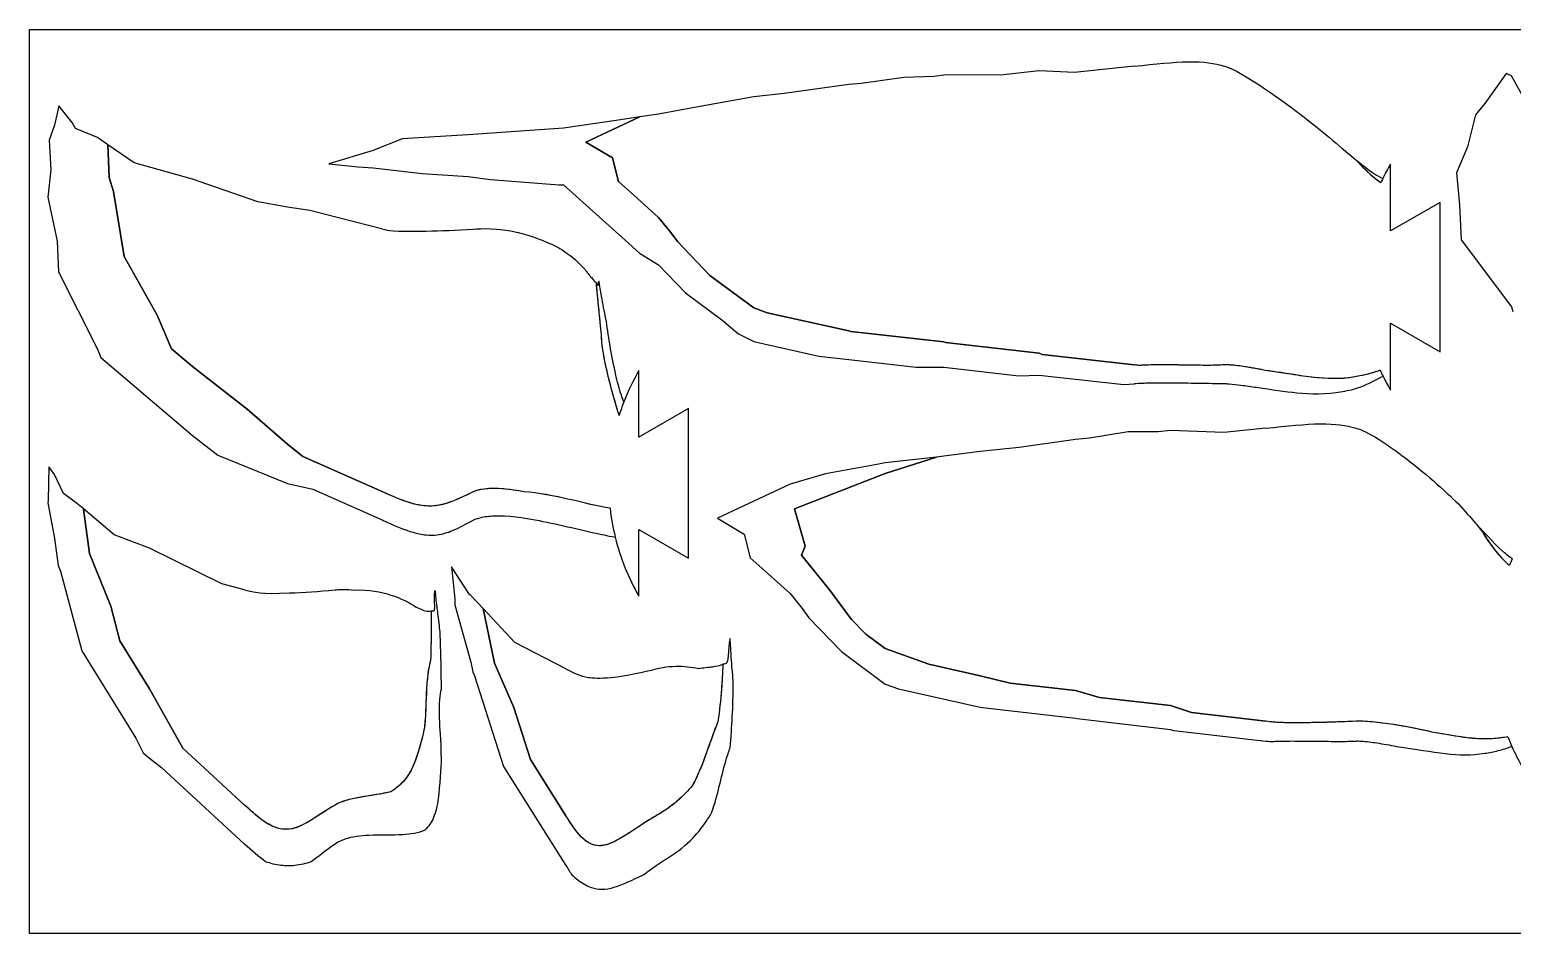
# Model space of a CAD drawing. Header units: millimetres. Extents: x 0 to 300, y -300 to -200.
# Drawn here: x 0 to 164.1, y -300 to -200 of the extents above; entities that cross this region are included whole.
import ezdxf

# ---------------------------------------------------------------- set-up
doc = ezdxf.new("R2010")
doc.units = ezdxf.units.MM
doc.layers.get('0').update_dxf_attribs({"linetype": 'CONTINUOUS'})

msp = doc.modelspace()

# ---------------------------------------------------------------- linework, layer by layer
for p, q in [((101.17, -205.05), (100.07, -205.17)), ((107.76, -205), (101.17, -205.05)), ((111.69, -204.57), (107.76, -205)), ((115.63, -204.74), (111.69, -204.57)), ((122.22, -204.04), (115.63, -204.74)), ((163.37, -204.85), (161.03, -208.19)), ((163.95, -205.11), (163.37, -204.85)), ((90.64, -206.08), (83.5, -207.06)), ((91.99, -205.95), (90.64, -206.08)), ((96.74, -205.28), (91.99, -205.95)), ((100.07, -205.17), (96.74, -205.28)), ((165.12, -207.18), (163.95, -205.11)), ((80.12, -207.45), (74.36, -208.48)), ((83.5, -207.06), (80.12, -207.45)), ((161.03, -208.19), (159.97, -209.41)), ((3.23, -208.43), (2.76, -210.57)), ((4.71, -210.29), (3.23, -208.43)), ((67.53, -209.64), (61.55, -212.44)), ((61.55, -212.44), (67.53, -209.64)), ((67.53, -209.64), (64.88, -210.04)), ((69.59, -209.34), (67.53, -209.64)), ((74.36, -208.48), (69.59, -209.34)), ((159.97, -209.41), (159.1, -212.97)), ((2.76, -210.57), (2.16, -212.22)), ((5.08, -210.94), (4.71, -210.29)), ((7.49, -211.95), (5.08, -210.94)), ((55.9, -211.14), (48.54, -211.64)), ((59.06, -210.9), (55.9, -211.14)), ((64.88, -210.04), (59.06, -210.9)), ((2.16, -212.22), (2.34, -215.53)), ((8.64, -212.73), (7.49, -211.95)), ((11.56, -214.72), (8.64, -212.73)), ((8.64, -212.73), (8.78, -216.37)), ((8.78, -216.37), (8.64, -212.73)), ((41.22, -212.1), (38.01, -213.38)), ((47.28, -211.73), (41.22, -212.1)), ((48.54, -211.64), (47.28, -211.73)), ((61.55, -212.44), (64.5, -214.2)), ((64.5, -214.2), (61.55, -212.44)), ((159.1, -212.97), (157.87, -215.83)), ((18.01, -216.54), (11.56, -214.72)), ((38.01, -213.38), (33.09, -214.85)), ((33.09, -214.85), (36.35, -215.18)), ((64.5, -214.2), (65.17, -216.82)), ((65.17, -216.82), (64.5, -214.2)), ((150.57, -222.28), (150.57, -214.88)), ((2.34, -215.53), (2, -218.54)), ((8.78, -216.37), (9.28, -217.91)), ((9.28, -217.91), (8.78, -216.37)), ((25.25, -219.07), (18.01, -216.54)), ((36.35, -215.18), (38.01, -215.28)), ((38.01, -215.28), (43.45, -215.91)), ((43.45, -215.91), (48.54, -216.25)), ((48.54, -216.25), (51, -216.58)), ((157.87, -215.83), (158.21, -219.39)), ((9.28, -217.91), (10.46, -225.12)), ((10.46, -225.12), (9.28, -217.91)), ((51, -216.58), (58.6, -217.16)), ((58.6, -217.16), (58.97, -217.19)), ((58.97, -217.19), (59.06, -217.19)), ((59.06, -217.19), (63, -220.7)), ((65.17, -216.82), (66.84, -218.31)), ((66.84, -218.31), (65.17, -216.82)), ((2, -218.54), (3.04, -223.42)), ((28.54, -219.63), (25.25, -219.07)), ((31.02, -220), (28.54, -219.63)), ((66.84, -218.31), (69.59, -220.78)), ((69.59, -220.78), (66.84, -218.31)), ((156.07, -219.11), (150.57, -222.28)), ((156.07, -235.66), (156.07, -219.11)), ((158.21, -219.39), (158.38, -223.26)), ((39.07, -222.07), (31.02, -220)), ((63, -220.7), (65.88, -223.29)), ((69.59, -220.78), (70.93, -222.45)), ((70.93, -222.45), (69.59, -220.78)), ((70.93, -222.45), (71.68, -223.46)), ((71.68, -223.46), (70.93, -222.45)), ((3.04, -223.42), (3.18, -226.81)), ((65.88, -223.29), (67.48, -224.75)), ((67.48, -224.75), (69.59, -226.02)), ((71.68, -223.46), (75.28, -227.21)), ((75.28, -227.21), (71.68, -223.46)), ((158.38, -223.26), (163.95, -230.68)), ((10.46, -225.12), (14.11, -231.61)), ((14.11, -231.61), (10.46, -225.12)), ((69.59, -226.02), (72.57, -229.13)), ((3.18, -226.81), (7.49, -235.34)), ((75.28, -227.21), (80.12, -230.8)), ((80.12, -230.8), (75.28, -227.21)), ((72.57, -229.13), (76.58, -232.1)), ((80.12, -230.8), (81.6, -231.34)), ((81.6, -231.34), (80.12, -230.8)), ((163.95, -230.68), (164.13, -231.2)), ((14.11, -231.61), (15.7, -235.31)), ((15.7, -235.31), (14.11, -231.61)), ((76.58, -232.1), (78.43, -233.65)), ((81.6, -231.34), (90.64, -233.34)), ((90.64, -233.34), (81.6, -231.34)), ((150.57, -239.88), (150.57, -232.48)), ((150.57, -232.48), (156.07, -235.66)), ((78.43, -233.65), (80.12, -234.52)), ((80.12, -234.52), (87.33, -236.14)), ((90.64, -233.34), (90.87, -233.4)), ((90.87, -233.4), (90.64, -233.34)), ((90.87, -233.4), (101.17, -234.56)), ((101.17, -234.56), (90.87, -233.4)), ((101.17, -234.56), (101.35, -234.61)), ((101.35, -234.61), (101.17, -234.56)), ((7.49, -235.34), (7.89, -236.28)), ((15.7, -235.31), (18.01, -237.28)), ((18.01, -237.28), (15.7, -235.31)), ((87.33, -236.14), (90.64, -236.5)), ((101.35, -234.61), (111.69, -235.81)), ((111.69, -235.81), (101.35, -234.61)), ((111.69, -235.81), (112.05, -235.93)), ((112.05, -235.93), (111.69, -235.81)), ((112.05, -235.93), (122.22, -237.1)), ((122.22, -237.1), (112.05, -235.93)), ((7.89, -236.28), (18.01, -244.91)), ((18.01, -237.28), (24.07, -241.99)), ((24.07, -241.99), (18.01, -237.28)), ((67.42, -245.1), (67.42, -237.7)), ((90.64, -236.5), (98.11, -237.34)), ((98.11, -237.34), (101.17, -237.35)), ((101.17, -237.35), (109.44, -238.3)), ((109.44, -238.3), (111.69, -238.25)), ((111.69, -238.25), (121.09, -239.27)), ((121.09, -239.27), (122.22, -239.2)), ((24.07, -241.99), (28.54, -245.88)), ((28.54, -245.88), (24.07, -241.99)), ((72.92, -241.92), (67.42, -245.1)), ((72.92, -258.47), (72.92, -241.92)), ((126.25, -244.35), (124.87, -244.5)), ((132.12, -244.59), (126.25, -244.35)), ((136.77, -244.1), (132.12, -244.59)), ((18.01, -244.91), (20.82, -247.09)), ((28.54, -245.88), (30.24, -247.22)), ((30.24, -247.22), (28.54, -245.88)), ((115.72, -245.35), (109.48, -246.23)), ((117.28, -245.19), (115.72, -245.35)), ((121.55, -244.52), (117.28, -245.19)), ((124.87, -244.5), (121.55, -244.52)), ((20.82, -247.09), (28.54, -250.21)), ((30.24, -247.22), (39.07, -251.15)), ((39.07, -251.15), (30.24, -247.22)), ((100.36, -247.3), (94.67, -249.11)), ((94.67, -249.11), (100.36, -247.3)), ((100.36, -247.3), (94.67, -247.95)), ((101.71, -247.14), (100.36, -247.3)), ((105.19, -246.67), (101.71, -247.14)), ((109.48, -246.23), (105.19, -246.67)), ((2.13, -248.36), (2.04, -252.11)), ((2.74, -249.24), (2.13, -248.36)), ((3.75, -251.33), (2.74, -249.24)), ((88.06, -249.14), (84.14, -250.3)), ((94.67, -249.11), (84.62, -253.01)), ((84.62, -253.01), (94.67, -249.11)), ((93.75, -248.12), (88.06, -249.14)), ((94.67, -247.95), (93.75, -248.12)), ((28.54, -250.21), (31.32, -250.83)), ((31.32, -250.83), (39.07, -254.29)), ((84.14, -250.3), (76.1, -254.06)), ((2.04, -252.11), (2, -252.37)), ((2, -252.37), (2.74, -256.3)), ((5.19, -252.38), (3.75, -251.33)), ((5.92, -253), (5.19, -252.38)), ((9.35, -255.89), (5.92, -253)), ((5.92, -253), (5.94, -253.07)), ((5.94, -253.07), (5.92, -253)), ((5.94, -253.07), (6.64, -257.95)), ((6.64, -257.95), (5.94, -253.07)), ((76.1, -254.06), (79.05, -255.82)), ((84.62, -253.01), (85.81, -257.17)), ((85.81, -257.17), (84.62, -253.01)), ((13.27, -257.37), (9.35, -255.89)), ((67.42, -262.7), (67.42, -255.3)), ((67.42, -255.3), (72.92, -258.47)), ((79.05, -255.82), (79.72, -258.44)), ((2.74, -256.3), (3.17, -259.29)), ((21.25, -261.34), (13.27, -257.37)), ((85.81, -257.17), (85.42, -258.16)), ((85.42, -258.16), (85.81, -257.17)), ((6.64, -257.95), (8.97, -263.78)), ((8.97, -263.78), (6.64, -257.95)), ((79.72, -258.44), (81.39, -259.93)), ((85.42, -258.16), (88.49, -261.99)), ((88.49, -261.99), (85.42, -258.16)), ((3.17, -259.29), (3.43, -259.94)), ((3.43, -259.94), (5.76, -268.75)), ((48.68, -262.49), (46.66, -259.43)), ((46.66, -259.43), (47.04, -262.98)), ((81.39, -259.93), (84.14, -262.4)), ((23.79, -261.99), (21.25, -261.34)), ((48.7, -262.53), (48.68, -262.49)), ((84.14, -262.4), (85.48, -264.07)), ((88.49, -261.99), (90.95, -265.26)), ((90.95, -265.26), (88.49, -261.99)), ((8.97, -263.78), (9.99, -267.63)), ((9.99, -267.63), (8.97, -263.78)), ((47.04, -262.98), (47.03, -263.66)), ((47.03, -263.66), (48.81, -270.01)), ((48.81, -262.61), (48.7, -262.53)), ((50.17, -264.07), (48.81, -262.61)), ((53.68, -267.83), (50.17, -264.07)), ((50.17, -264.07), (51.43, -270.09)), ((51.43, -270.09), (50.17, -264.07)), ((85.48, -264.07), (86.23, -265.08)), ((86.23, -265.08), (89.83, -268.83)), ((90.95, -265.26), (92.54, -266.91)), ((92.54, -266.91), (90.95, -265.26)), ((92.54, -266.91), (94.67, -268.49)), ((94.67, -268.49), (92.54, -266.91)), ((5.76, -268.75), (11.74, -278.42)), ((9.99, -267.63), (13.27, -272.94)), ((13.27, -272.94), (9.99, -267.63)), ((59.34, -270.73), (53.68, -267.83)), ((89.83, -268.83), (94.67, -272.42)), ((94.67, -268.49), (99.51, -270.23)), ((99.51, -270.23), (94.67, -268.49)), ((48.81, -270.01), (49.03, -271.07)), ((51.43, -270.09), (53.57, -275.02)), ((53.57, -275.02), (51.43, -270.09)), ((99.51, -270.23), (105.19, -271.49)), ((105.19, -271.49), (99.51, -270.23)), ((49.03, -271.07), (49.21, -271.49)), ((49.21, -271.49), (52.44, -281.55)), ((105.19, -271.49), (108.48, -272.31)), ((108.48, -272.31), (105.19, -271.49)), ((108.48, -272.31), (115.72, -273.12)), ((115.72, -273.12), (108.48, -272.31)), ((13.27, -272.94), (16.95, -279.52)), ((16.95, -279.52), (13.27, -272.94)), ((94.67, -272.42), (96.15, -272.95)), ((96.15, -272.95), (105.19, -274.96)), ((115.72, -273.12), (118.37, -273.89)), ((118.37, -273.89), (115.72, -273.12)), ((118.37, -273.89), (126.25, -274.8)), ((126.25, -274.8), (118.37, -273.89)), ((53.57, -275.02), (55.41, -280.75)), ((55.41, -280.75), (53.57, -275.02)), ((105.19, -274.96), (105.42, -275.02)), ((105.42, -275.02), (115.72, -276.18)), ((126.25, -274.8), (128.56, -275.58)), ((128.56, -275.58), (126.25, -274.8)), ((128.56, -275.58), (136.77, -276.53)), ((136.77, -276.53), (128.56, -275.58)), ((115.72, -276.18), (115.9, -276.23)), ((115.9, -276.23), (126.25, -277.43)), ((11.74, -278.42), (12.56, -280.02)), ((126.25, -277.43), (126.6, -277.55)), ((126.6, -277.55), (136.77, -278.72)), ((12.56, -280.02), (13.27, -280.63)), ((16.95, -279.52), (23.79, -285.8)), ((23.79, -285.8), (16.95, -279.52)), ((13.27, -280.63), (14.58, -281.66)), ((14.58, -281.66), (23.79, -290.12)), ((52.44, -281.55), (59.34, -292.5)), ((55.41, -280.75), (59.34, -286.98)), ((59.34, -286.98), (55.41, -280.75))]:
    msp.add_line(p, q)
msp.add_lwpolyline([(0, -200), (300, -200), (300, -300), (0, -300)], close=True)
for centre, start, end in [((172.22, -227.38), 150, 154.0956), ((172.22, -227.38), 154.0956, 155.29), ((172.22, -227.38), 154.0956, 155.29), ((89.07, -250.2), 150, 158.8755), ((172.22, -227.38), 204.3599, 206.0165), ((172.22, -227.38), 204.3599, 206.0165), ((172.22, -227.38), 206.0165, 210), ((89.07, -250.2), 158.8755, 162.5593), ((89.07, -250.2), 158.8755, 162.5593), ((89.07, -250.2), 186.341, 193.781), ((89.07, -250.2), 186.341, 193.781), ((89.07, -250.2), 193.781, 210), ((186.77, -269), 155.29, 157.1007), ((186.77, -269), 155.29, 157.1007), ((186.77, -269), 201.7342, 204.3599), ((186.77, -269), 201.7342, 204.3599), ((186.77, -269), 204.3599, 210)]:
    msp.add_arc(centre, 25, start, end)
for points, knots in [([(122.22, -204.04), (124.59, -203.79), (126.55, -203.58), (129.98, -203.53), (131.06, -203.72), (132.22, -204.04)], [-0.6998213, -0.6998213, -0.6998213, -0.6998213, -0.3603788, -0.3603788, 0, 0, 0, 0]), ([(132.22, -204.04), (134.2, -204.59), (139.25, -208.32), (143.4, -211.52), (145.25, -213.17), (146.76, -214.42)], [-1.023708, -1.023708, -1.023708, -1.023708, -0.7426617, -0.7426617, -0.3102243, -0.3102243, -0.3102243, -0.3102243]), ([(146.76, -214.42), (147.47, -215.17), (148.09, -215.79), (148.84, -216.44), (149.04, -216.6), (149.33, -216.81), (149.42, -216.87), (149.51, -216.93)], [0.5546926, 0.5546926, 0.5546926, 0.5546926, 0.979443, 0.979443, 1.1241627, 1.1241627, 1.1871645, 1.1871645, 1.1871645, 1.1871645]), ([(146.76, -214.42), (147.52, -215.03), (148.2, -215.56), (149.1, -216.14), (149.42, -216.32), (149.73, -216.46)], [-0.3383717, -0.3383717, -0.3383717, -0.3383717, -0.1186975, -0.1186975, -0.0173027, -0.0173027, -0.0173027, -0.0173027]), ([(146.76, -214.42), (147.52, -215.03), (148.2, -215.56), (149.1, -216.14), (149.42, -216.32), (149.73, -216.46)], [-0.3383717, -0.3383717, -0.3383717, -0.3383717, -0.1186975, -0.1186975, -0.0173027, -0.0173027, -0.0173027, -0.0173027]), ([(146.76, -214.42), (146.83, -214.49), (146.89, -214.55), (147.93, -215.65), (148.78, -216.46), (149.51, -216.93)], [0.5356577, 0.5356577, 0.5356577, 0.5356577, 0.5726704, 0.5726704, 1.1451258, 1.1451258, 1.1451258, 1.1451258]), ([(39.07, -222.07), (39.73, -222.24), (40.02, -222.37), (45.6, -222.26), (47.19, -222.19), (49.07, -222.07)], [-1.794423, -1.794423, -1.794423, -1.794423, -0.564508, -0.564508, 0, 0, 0, 0]), ([(49.07, -222.07), (49.92, -222.02), (51.76, -221.89), (55.56, -222.8), (56.75, -223.33), (57.11, -223.49)], [-0.292316, -0.292316, -0.292316, -0.292316, -0.1167225, -0.1167225, 0, 0, 0, 0]), ([(57.11, -223.49), (57.84, -223.74), (58.53, -224.1), (60.01, -225.1), (60.81, -225.81), (61.42, -226.52)], [-0.4964859, -0.4964859, -0.4964859, -0.4964859, -0.2811973, -0.2811973, 0, 0, 0, 0]), ([(61.42, -226.52), (61.67, -226.82), (61.92, -227.16), (62.39, -227.72), (62.51, -227.8), (62.67, -227.99)], [-0.2211704, -0.2211704, -0.2211704, -0.2211704, -0.1207289, -0.1207289, -0.022808, -0.022808, -0.022808, -0.022808]), ([(62.67, -227.99), (62.7, -228.35), (62.73, -228.68), (62.81, -229.51), (62.84, -229.83), (62.96, -230.99), (63.03, -231.7), (63.15, -232.89), (63.2, -233.34), (63.25, -233.78)], [-0.5692714, -0.5692714, -0.5692714, -0.5692714, -0.46706, -0.46706, -0.355256, -0.355256, -0.1310743, -0.1310743, 0, 0, 0, 0]), ([(62.67, -227.99), (62.76, -228.89), (62.84, -229.83), (63.05, -231.9), (63.15, -232.86), (63.25, -233.78)], [0.0051752, 0.0051752, 0.0051752, 0.0051752, 0.2760138, 0.2760138, 0.5262379, 0.5262379, 0.5262379, 0.5262379]), ([(63, -227.86), (62.99, -227.86), (62.99, -227.86), (62.97, -227.85), (62.97, -227.85), (62.96, -227.86), (62.95, -227.86), (62.95, -227.86), (62.94, -227.87), (62.93, -227.88), (62.93, -227.89), (62.91, -227.94), (62.91, -228.02), (62.91, -228.15), (62.91, -228.19), (62.91, -228.24), (62.91, -228.26), (62.91, -228.28), (62.9, -228.29), (62.9, -228.29), (62.9, -228.3), (62.9, -228.3), (62.9, -228.3), (62.9, -228.3), (62.9, -228.3), (62.89, -228.3), (62.89, -228.3), (62.89, -228.3), (62.89, -228.3), (62.89, -228.3), (62.88, -228.29), (62.87, -228.28), (62.86, -228.27), (62.83, -228.22), (62.81, -228.19), (62.79, -228.15)], [-0.1129833, -0.1129833, -0.1129833, -0.1129833, -0.1083059, -0.1083059, -0.1045969, -0.1045969, -0.1014327, -0.1014327, -0.097582, -0.097582, -0.0915817, -0.0915817, -0.0619186, -0.0619186, -0.0441596, -0.0441596, -0.036426, -0.036426, -0.0312925, -0.0312925, -0.0289782, -0.0289782, -0.0277138, -0.0277138, -0.0267528, -0.0267528, -0.0257195, -0.0257195, -0.0241855, -0.0241855, -0.0197763, -0.0197763, -0.0125762, -0.0125762, 0, 0, 0, 0]), ([(63.82, -232.3), (63.66, -231.47), (63.49, -230.64), (63.15, -228.87), (63.14, -228.81), (63, -227.86)], [-0.5424113, -0.5424113, -0.5424113, -0.5424113, -0.2890112, -0.2890112, 0, 0, 0, 0]), ([(64.87, -238.22), (64.63, -237.19), (64.43, -236.13), (64.09, -234.17), (63.95, -233.22), (63.82, -232.3)], [-0.5866673, -0.5866673, -0.5866673, -0.5866673, -0.2786918, -0.2786918, 0, 0, 0, 0]), ([(63.25, -233.78), (63.25, -234.4), (63.26, -234.73), (63.6, -236.73), (63.84, -237.77), (64.38, -239.92), (64.78, -241.36), (65.22, -242.71)], [-1.1921511, -1.1921511, -1.1921511, -1.1921511, -0.8631328, -0.8631328, -0.5751069, -0.5751069, -0.1933564, -0.1933564, -0.1933564, -0.1933564]), ([(63.25, -233.78), (63.25, -234.27), (63.26, -235.16), (64.17, -239.17), (64.7, -241.09), (65.22, -242.71)], [0, 0, 0, 0, 0.1474624, 0.1474624, 0.250857, 0.250857, 0.250857, 0.250857]), ([(122.74, -237.16), (122.66, -237.15), (122.58, -237.14), (122.41, -237.12), (122.32, -237.11), (122.22, -237.1)], [0, 0, 0, 0, 0.02419086, 0.02419086, 0.05069384, 0.05069384, 0.05069384, 0.05069384]), ([(130.49, -237.16), (129.25, -237.13), (127.86, -237.11), (124.43, -237.08), (123.58, -237.11), (122.74, -237.16)], [0, 0, 0, 0, 0.37077, 0.37077, 1.02916, 1.02916, 1.02916, 1.02916]), ([(130.49, -237.16), (129.59, -237.14), (128.66, -237.13), (127.19, -237.11), (126.58, -237.1), (125.63, -237.1), (125.24, -237.1), (124.6, -237.1), (124.32, -237.1), (123.79, -237.11), (123.53, -237.12), (123.09, -237.14), (122.92, -237.15), (122.74, -237.16)], [0, 0, 0, 0, 0.2680272, 0.2680272, 0.4412296, 0.4412296, 0.5516403, 0.5516403, 0.6330796, 0.6330796, 0.7086957, 0.7086957, 0.7606271, 0.7606271, 0.7606271, 0.7606271]), ([(132.22, -237.1), (131.93, -237.11), (131.64, -237.12), (131.06, -237.14), (130.78, -237.15), (130.49, -237.16)], [0, 0, 0, 0, 0.0868633, 0.0868633, 0.1737275, 0.1737275, 0.1737275, 0.1737275]), ([(136.7, -237.7), (135.91, -237.54), (135.09, -237.4), (132.88, -237.07), (132.41, -237.09), (132.22, -237.1)], [0, 0, 0, 0, 0.2410001, 0.2410001, 0.68132, 0.68132, 0.68132, 0.68132]), ([(136.7, -237.7), (135.97, -237.55), (135.22, -237.42), (133.99, -237.23), (133.35, -237.14), (132.5, -237.09), (132.33, -237.09), (132.22, -237.1)], [0, 0, 0, 0, 0.2226243, 0.2226243, 0.3800422, 0.3800422, 0.4822087, 0.4822087, 0.4822087, 0.4822087]), ([(147.2, -238.32), (146.95, -238.37), (146.7, -238.42), (143.53, -238.92), (141, -238.31), (136.7, -237.7)], [0, 0, 0, 0, 0.0758295, 0.0758295, 0.9661065, 0.9661065, 0.9661065, 0.9661065]), ([(147.2, -238.32), (145.6, -238.67), (144.11, -238.69), (140.86, -238.37), (139.19, -238.05), (136.7, -237.7)], [0, 0, 0, 0, 0.491565, 0.491565, 0.9788215, 0.9788215, 0.9788215, 0.9788215]), ([(149.45, -237.69), (149.21, -237.77), (148.96, -237.86), (148.17, -238.11), (147.71, -238.23), (147.2, -238.32)], [0.0398147, 0.0398147, 0.0398147, 0.0398147, 0.1070182, 0.1070182, 0.2322325, 0.2322325, 0.2322325, 0.2322325]), ([(149.45, -237.69), (149.11, -237.81), (148.75, -237.94), (147.95, -238.17), (147.59, -238.25), (147.2, -238.32)], [0, 0, 0, 0, 0.1063665, 0.1063665, 0.2049918, 0.2049918, 0.2049918, 0.2049918]), ([(65.75, -241.19), (65.65, -240.94), (65.56, -240.69), (65.36, -240.1), (65.24, -239.73), (65, -238.85), (64.92, -238.49), (64.87, -238.22)], [-0.1790041, -0.1790041, -0.1790041, -0.1790041, -0.1394405, -0.1394405, -0.0841209, -0.0841209, 0, 0, 0, 0]), ([(132.22, -239.2), (131.36, -239.19), (130.44, -239.17), (128.65, -239.14), (127.68, -239.13), (126.19, -239.12), (125.55, -239.11), (124.62, -239.11), (124.24, -239.12), (123.63, -239.13), (123.37, -239.14), (122.81, -239.16), (122.54, -239.18), (122.22, -239.2)], [-1.109845, -1.109845, -1.109845, -1.109845, -0.807858, -0.807858, -0.498236, -0.498236, -0.300317, -0.300317, -0.182759, -0.182759, -0.096814, -0.096814, 0, 0, 0, 0]), ([(145.25, -240.07), (143.45, -240.43), (141.72, -240.37), (138.89, -240.09), (137.49, -239.86), (135.21, -239.53), (134.6, -239.44), (133.66, -239.32), (133.13, -239.26), (132.47, -239.21), (132.36, -239.2), (132.22, -239.2)], [-0.8727031, -0.8727031, -0.8727031, -0.8727031, -0.5246507, -0.5246507, -0.2157291, -0.2157291, -0.1112354, -0.1112354, -0.042904, -0.042904, 0, 0, 0, 0]), ([(149.75, -238.35), (149.09, -238.67), (148.23, -239.2), (146.53, -239.82), (145.92, -239.97), (145.25, -240.07)], [-0.5428978, -0.5428978, -0.5428978, -0.5428978, -0.2024895, -0.2024895, 0, 0, 0, 0]), ([(136.77, -244.1), (139.16, -243.85), (141.14, -243.64), (144.55, -243.6), (145.62, -243.78), (146.77, -244.1)], [-0.7009803, -0.7009803, -0.7009803, -0.7009803, -0.3570252, -0.3570252, 0, 0, 0, 0]), ([(146.77, -244.1), (146.99, -244.16), (147.49, -244.3), (149.59, -245.48), (150.82, -246.34), (154.31, -248.96), (156.59, -251.03), (158.09, -252.48)], [-1.119231, -1.119231, -1.119231, -1.119231, -0.884642, -0.884642, -0.626416, -0.626416, 0, 0, 0, 0]), ([(54.68, -251.13), (53.27, -250.88), (51.62, -250.67), (49.7, -250.91), (49.35, -251.02), (49.07, -251.15)], [-0.3058998, -0.3058998, -0.3058998, -0.3058998, -0.0929169, -0.0929169, 0, 0, 0, 0]), ([(54.68, -251.13), (53.66, -250.95), (52.52, -250.79), (50.99, -250.77), (50.48, -250.8), (49.5, -250.97), (49.33, -251.03), (49.07, -251.15)], [0, 0, 0, 0, 0.3113172, 0.3113172, 0.4565154, 0.4565154, 0.6085295, 0.6085295, 0.6085295, 0.6085295]), ([(49.07, -251.15), (48.3, -251.5), (47.64, -251.83), (46.53, -252.29), (46.05, -252.46), (44.99, -252.7), (44.44, -252.75), (43.27, -252.67), (42.69, -252.54), (41.15, -252.08), (40.14, -251.63), (39.07, -251.15)], [-1.16878, -1.16878, -1.16878, -1.16878, -0.929421, -0.929421, -0.755532, -0.755532, -0.556416, -0.556416, -0.352722, -0.352722, 0, 0, 0, 0]), ([(49.07, -251.15), (47.42, -251.9), (46.21, -252.58), (44, -252.76), (43.28, -252.68), (41.4, -252.19), (40.27, -251.69), (39.07, -251.15)], [0, 0, 0, 0, 0.542149, 0.542149, 0.804468, 0.804468, 1.167248, 1.167248, 1.167248, 1.167248]), ([(64.22, -252.96), (62.9, -252.76), (61.37, -252.36), (58.07, -251.6), (56.34, -251.25), (54.68, -251.13)], [0, 0, 0, 0, 0.4002976, 0.4002976, 0.7922532, 0.7922532, 0.7922532, 0.7922532]), ([(39.07, -254.29), (39.21, -254.35), (39.36, -254.42), (40.52, -254.94), (41.5, -255.35), (42.9, -255.76), (43.38, -255.86), (44.28, -255.95), (44.68, -255.95), (45.68, -255.83), (46.23, -255.66), (47.5, -255.13), (48.22, -254.73), (49.07, -254.29)], [-1.250819, -1.250819, -1.250819, -1.250819, -1.200667, -1.200667, -0.839199, -0.839199, -0.658425, -0.658425, -0.507293, -0.507293, -0.286479, -0.286479, 0, 0, 0, 0]), ([(49.07, -254.29), (49.28, -254.18), (49.43, -254.11), (50.34, -253.88), (50.87, -253.82), (52.88, -253.74), (54.63, -253.99), (58.69, -254.77), (61.25, -255.43), (63.58, -255.92)], [-1.581097, -1.581097, -1.581097, -1.581097, -1.42786, -1.42786, -1.2463, -1.2463, -0.714558, -0.714558, 0, 0, 0, 0]), ([(164.06, -258.55), (163.97, -258.49), (163.88, -258.43), (163.59, -258.22), (163.39, -258.06), (162.32, -257.14), (161.27, -256.01), (160, -254.6)], [-1.1871645, -1.1871645, -1.1871645, -1.1871645, -1.1241627, -1.1241627, -0.979443, -0.979443, -0.3079788, -0.3079788, -0.3079788, -0.3079788]), ([(160.74, -255.57), (161.21, -256.34), (162.02, -257.56), (163.21, -258.81), (163.47, -259.06), (163.74, -259.27)], [-0.5390071, -0.5390071, -0.5390071, -0.5390071, -0.1259041, -0.1259041, -0.0231655, -0.0231655, -0.0231655, -0.0231655]), ([(160.74, -255.57), (161.12, -256.19), (161.53, -256.8), (162.61, -258.22), (163.21, -258.85), (163.74, -259.27)], [0, 0, 0, 0, 0.2195137, 0.2195137, 0.5388611, 0.5388611, 0.5388611, 0.5388611]), ([(23.79, -261.99), (24.96, -262.29), (25.47, -262.46), (30.42, -262.27), (31.92, -262.16), (33.79, -261.99)], [-1.660458, -1.660458, -1.660458, -1.660458, -0.565021, -0.565021, 0, 0, 0, 0]), ([(33.79, -261.99), (33.95, -261.98), (34.25, -261.95), (35.1, -261.95), (35.5, -261.97), (35.9, -262.01)], [-0.2538835, -0.2538835, -0.2538835, -0.2538835, -0.1189746, -0.1189746, 0, 0, 0, 0]), ([(35.9, -262.01), (37.56, -261.96), (38.89, -262.22), (41.08, -262.92), (42.06, -263.42), (42.78, -263.89)], [-0.4990827, -0.4990827, -0.4990827, -0.4990827, -0.2561626, -0.2561626, 0, 0, 0, 0]), ([(44.74, -264.32), (44.77, -264.27), (44.79, -264.21), (44.83, -264), (44.83, -263.87), (44.81, -263.37), (44.78, -262.95), (44.8, -262.32), (44.83, -262.18), (44.86, -262.05)], [-0.161509, -0.161509, -0.161509, -0.161509, -0.1294542, -0.1294542, -0.0990214, -0.0990214, -0.0404848, -0.0404848, 0, 0, 0, 0]), ([(44.86, -262.05), (44.88, -262.34), (44.94, -263.01), (45.08, -264.19), (45.14, -264.68), (45.28, -265.8), (45.31, -266.07), (45.37, -266.59)], [-0.6407666, -0.6407666, -0.6407666, -0.6407666, -0.396618, -0.396618, -0.1589958, -0.1589958, 0, 0, 0, 0]), ([(42.78, -263.89), (43.31, -264.1), (43.61, -264.35), (44.27, -264.34), (44.33, -264.33), (44.41, -264.33)], [-0.3902074, -0.3902074, -0.3902074, -0.3902074, -0.0963908, -0.0963908, -0.0478478, -0.0478478, -0.0478478, -0.0478478]), ([(44.41, -264.33), (44.42, -265.09), (44.42, -265.86), (44.42, -267.59), (44.4, -268.67), (44.36, -269.78)], [0.1184323, 0.1184323, 0.1184323, 0.1184323, 0.3376148, 0.3376148, 0.6534881, 0.6534881, 0.6534881, 0.6534881]), ([(44.41, -264.33), (44.42, -265.05), (44.42, -265.79), (44.42, -267.52), (44.4, -268.64), (44.36, -269.78)], [0.1185594, 0.1185594, 0.1185594, 0.1185594, 0.3278442, 0.3278442, 0.6523858, 0.6523858, 0.6523858, 0.6523858]), ([(45.37, -266.59), (45.4, -267.15), (45.42, -267.71), (45.45, -268.8), (45.47, -269.37), (45.5, -270.87), (45.52, -271.91), (45.52, -272.97)], [-0.6858107, -0.6858107, -0.6858107, -0.6858107, -0.5023412, -0.5023412, -0.3196463, -0.3196463, 0, 0, 0, 0]), ([(77.5, -267.36), (77.46, -267.55), (77.42, -267.74), (77.35, -268.3), (77.34, -268.57), (77.29, -269.62), (77.28, -269.69), (77.12, -270.11)], [-0.2251708, -0.2251708, -0.2251708, -0.2251708, -0.17856, -0.17856, -0.1351134, -0.1351134, 0, 0, 0, 0]), ([(77.86, -272.37), (77.8, -271.53), (77.73, -270.71), (77.59, -268.73), (77.55, -267.97), (77.5, -267.36)], [-0.3402829, -0.3402829, -0.3402829, -0.3402829, -0.1824586, -0.1824586, 0, 0, 0, 0]), ([(44.36, -269.78), (44.18, -270.51), (44.02, -271.13), (43.84, -274.34), (43.85, -275.33), (43.69, -277.25)], [0, 0, 0, 0, 0.2254791, 0.2254791, 0.4011831, 0.4011831, 0.4011831, 0.4011831]), ([(44.36, -269.78), (44.21, -270.38), (44.06, -270.99), (43.84, -273.87), (43.88, -275.03), (43.69, -277.25)], [0, 0, 0, 0, 0.1871995, 0.1871995, 0.3887852, 0.3887852, 0.3887852, 0.3887852]), ([(69.34, -270.73), (69.62, -270.66), (70.39, -270.46), (72.36, -270.43), (73.2, -270.51), (74, -270.68)], [-0.5862961, -0.5862961, -0.5862961, -0.5862961, -0.2453078, -0.2453078, 0, 0, 0, 0]), ([(74, -270.68), (74.57, -270.59), (75.06, -270.57), (75.96, -270.44), (76.34, -270.34), (76.71, -270.23)], [-0.3134222, -0.3134222, -0.3134222, -0.3134222, -0.1594845, -0.1594845, -0.0422396, -0.0422396, -0.0422396, -0.0422396]), ([(76.71, -270.23), (76.67, -271.17), (76.61, -272.14), (76.45, -274.22), (76.33, -275.38), (76.16, -276.56)], [-0.6407223, -0.6407223, -0.6407223, -0.6407223, -0.3557514, -0.3557514, 0, 0, 0, 0]), ([(76.71, -270.23), (76.67, -271.14), (76.62, -272.07), (76.45, -274.14), (76.33, -275.35), (76.16, -276.56)], [0.0903517, 0.0903517, 0.0903517, 0.0903517, 0.3598009, 0.3598009, 0.718525, 0.718525, 0.718525, 0.718525]), ([(59.34, -270.73), (60.29, -271.21), (60.92, -271.54), (62.32, -271.75), (63.08, -271.8), (66.09, -271.5), (67.97, -271.07), (69.34, -270.73)], [-1.266446, -1.266446, -1.266446, -1.266446, -0.723301, -0.723301, -0.421214, -0.421214, 0, 0, 0, 0]), ([(45.52, -272.97), (45.39, -273.64), (45.27, -274.29), (45.37, -277.53), (45.46, -278.12), (45.54, -280.8)], [-1.974715, -1.974715, -1.974715, -1.974715, -0.80669, -0.80669, 0, 0, 0, 0]), ([(77.5, -279.48), (77.61, -278.32), (77.69, -277.18), (77.81, -274.86), (77.85, -273.58), (77.86, -272.37)], [-0.7027278, -0.7027278, -0.7027278, -0.7027278, -0.3621908, -0.3621908, 0, 0, 0, 0]), ([(43.69, -277.25), (43.55, -277.85), (43.13, -279.73), (42.31, -281.81), (41.99, -282.41), (41.11, -283.51), (40.58, -283.94), (39.98, -284.33)], [0, 0, 0, 0, 0.1834751, 0.1834751, 0.2776944, 0.2776944, 0.3761268, 0.3761268, 0.3761268, 0.3761268]), ([(43.69, -277.25), (43.56, -277.83), (43.12, -279.8), (42.27, -281.9), (41.93, -282.5), (41.06, -283.55), (40.55, -283.96), (39.98, -284.33)], [0, 0, 0, 0, 0.1785192, 0.1785192, 0.2669996, 0.2669996, 0.3553788, 0.3553788, 0.3553788, 0.3553788]), ([(76.16, -276.56), (75.72, -277.69), (75.3, -278.84), (74.43, -281.3), (73.98, -282.46), (73.31, -283.68)], [-0.7828134, -0.7828134, -0.7828134, -0.7828134, -0.4167002, -0.4167002, 0, 0, 0, 0]), ([(76.16, -276.56), (75.69, -277.77), (75.25, -279), (74.37, -281.45), (73.94, -282.54), (73.31, -283.68)], [0, 0, 0, 0, 0.3915078, 0.3915078, 0.7813738, 0.7813738, 0.7813738, 0.7813738]), ([(139.59, -276.7), (139.39, -276.7), (139.17, -276.7), (138.79, -276.69), (138.6, -276.68), (137.88, -276.65), (137.48, -276.61), (136.77, -276.53)], [-0.3701763, -0.3701763, -0.3701763, -0.3701763, -0.2884138, -0.2884138, -0.2147813, -0.2147813, 0, 0, 0, 0]), ([(139.59, -276.7), (139.05, -276.7), (138.6, -276.69), (137.76, -276.64), (137.38, -276.6), (136.77, -276.53)], [0, 0, 0, 0, 0.159336, 0.159336, 0.3342776, 0.3342776, 0.3342776, 0.3342776]), ([(140.28, -276.7), (140.15, -276.7), (140.02, -276.7), (139.79, -276.7), (139.69, -276.7), (139.59, -276.7)], [-0.06893931, -0.06893931, -0.06893931, -0.06893931, -0.03110277, -0.03110277, 0, 0, 0, 0]), ([(140.28, -276.7), (140.16, -276.7), (140.05, -276.7), (139.82, -276.7), (139.7, -276.7), (139.59, -276.7)], [0, 0, 0, 0, 0.03447312, 0.03447312, 0.06891854, 0.06891854, 0.06891854, 0.06891854]), ([(146.77, -276.53), (145.54, -276.59), (144.33, -276.63), (142.16, -276.68), (141.17, -276.7), (140.28, -276.7)], [-0.6141721, -0.6141721, -0.6141721, -0.6141721, -0.2676298, -0.2676298, 0, 0, 0, 0]), ([(146.77, -276.53), (145.68, -276.58), (144.61, -276.62), (142.43, -276.68), (141.29, -276.7), (140.28, -276.7)], [0, 0, 0, 0, 0.3283806, 0.3283806, 0.6586154, 0.6586154, 0.6586154, 0.6586154]), ([(155.15, -277.72), (153.6, -277.38), (152.05, -277.05), (149.54, -276.7), (148.73, -276.61), (147.24, -276.5), (146.92, -276.52), (146.77, -276.53)], [0, 0, 0, 0, 0.4735409, 0.4735409, 0.6793791, 0.6793791, 0.8952747, 0.8952747, 0.8952747, 0.8952747]), ([(155.15, -277.72), (154.14, -277.5), (153.19, -277.3), (151.33, -276.96), (150.5, -276.83), (148.87, -276.63), (148.14, -276.56), (147.13, -276.51), (146.89, -276.52), (146.77, -276.53)], [-0.1901246, -0.1901246, -0.1901246, -0.1901246, -0.1318611, -0.1318611, -0.082634, -0.082634, -0.0364261, -0.0364261, 0, 0, 0, 0]), ([(137.29, -278.77), (137.47, -278.76), (137.64, -278.76), (138.08, -278.74), (138.34, -278.73), (138.87, -278.72), (139.15, -278.72), (139.8, -278.71), (140.18, -278.72), (141.13, -278.72), (141.74, -278.73), (143.21, -278.74), (144.14, -278.76), (145.04, -278.77)], [-0.7606271, -0.7606271, -0.7606271, -0.7606271, -0.7086957, -0.7086957, -0.6330796, -0.6330796, -0.5516403, -0.5516403, -0.4412296, -0.4412296, -0.2680272, -0.2680272, 0, 0, 0, 0]), ([(146.77, -278.72), (146.88, -278.71), (147.05, -278.71), (147.9, -278.76), (148.54, -278.85), (149.77, -279.04), (150.52, -279.17), (151.25, -279.31)], [-0.4822087, -0.4822087, -0.4822087, -0.4822087, -0.3800422, -0.3800422, -0.2226243, -0.2226243, 0, 0, 0, 0]), ([(163.55, -278.26), (163.09, -278.33), (162.61, -278.4), (161.37, -278.5), (160.71, -278.5), (159.51, -278.42), (159, -278.36), (157.5, -278.15), (156.46, -277.95), (155.15, -277.72)], [-1.109742, -1.109742, -1.109742, -1.109742, -0.883691, -0.883691, -0.611541, -0.611541, -0.40153, -0.40153, 0, 0, 0, 0]), ([(163.55, -278.26), (162.46, -278.44), (161.31, -278.57), (158.28, -278.3), (156.97, -278.04), (155.15, -277.72)], [0, 0, 0, 0, 0.3310109, 0.3310109, 0.5917912, 0.5917912, 0.5917912, 0.5917912]), ([(75.46, -286.66), (76.21, -284.55), (76.46, -282.86), (77.2, -280.34), (77.36, -279.87), (77.5, -279.48)], [-0.5002331, -0.5002331, -0.5002331, -0.5002331, -0.1216244, -0.1216244, 0, 0, 0, 0]), ([(151.25, -279.31), (155.55, -279.93), (158.08, -280.54), (161.26, -280.04), (161.5, -279.99), (161.75, -279.94)], [-0.9661065, -0.9661065, -0.9661065, -0.9661065, -0.0758295, -0.0758295, 0, 0, 0, 0]), ([(161.75, -279.94), (162.27, -279.85), (162.72, -279.73), (163.51, -279.48), (163.76, -279.39), (164, -279.31)], [-0.2322325, -0.2322325, -0.2322325, -0.2322325, -0.1070182, -0.1070182, -0.0398147, -0.0398147, -0.0398147, -0.0398147]), ([(45.54, -280.8), (45.51, -281.41), (45.38, -283.76), (45.1, -285.86), (44.94, -286.57), (44.46, -287.72), (44.16, -288.17), (43.74, -288.58)], [-0.7134479, -0.7134479, -0.7134479, -0.7134479, -0.3758979, -0.3758979, -0.1732806, -0.1732806, 0, 0, 0, 0]), ([(73.31, -283.68), (72.92, -284.15), (72.34, -284.78), (71.04, -285.88), (70.47, -286.29), (69.63, -286.81), (69.44, -286.92), (69.34, -286.98)], [-0.2430309, -0.2430309, -0.2430309, -0.2430309, -0.121536, -0.121536, -0.0368452, -0.0368452, 0, 0, 0, 0]), ([(73.31, -283.68), (72.92, -284.15), (72.34, -284.78), (70.55, -286.29), (69.67, -286.79), (69.34, -286.98)], [0, 0, 0, 0, 0.1834446, 0.1834446, 0.4269116, 0.4269116, 0.4269116, 0.4269116]), ([(39.98, -284.33), (38.65, -284.67), (37.1, -284.8), (35.23, -285.22), (34.72, -285.37), (34.03, -285.67), (33.88, -285.75), (33.79, -285.8)], [0, 0, 0, 0, 0.4102079, 0.4102079, 0.5576584, 0.5576584, 0.6309984, 0.6309984, 0.6309984, 0.6309984]), ([(39.98, -284.33), (38.96, -284.59), (37.8, -284.73), (34.9, -285.23), (34.21, -285.56), (33.79, -285.8)], [0, 0, 0, 0, 0.3154198, 0.3154198, 0.8351348, 0.8351348, 0.8351348, 0.8351348]), ([(33.79, -285.8), (32.71, -286.43), (31.84, -287.05), (30.41, -287.92), (29.83, -288.22), (28.89, -288.46), (28.55, -288.5), (27.87, -288.47), (27.55, -288.4), (26.72, -288.11), (26.23, -287.82), (25.08, -286.99), (24.44, -286.4), (23.79, -285.8)], [0, 0, 0, 0, 0.375119, 0.375119, 0.656393, 0.656393, 0.813303, 0.813303, 0.965882, 0.965882, 1.211433, 1.211433, 1.539827, 1.539827, 1.539827, 1.539827]), ([(33.79, -285.8), (31.95, -286.86), (30.68, -287.94), (28.93, -288.47), (28.5, -288.52), (27.63, -288.43), (27.23, -288.31), (25.8, -287.65), (24.8, -286.73), (23.79, -285.8)], [0, 0, 0, 0, 0.636284, 0.636284, 0.847791, 0.847791, 1.042875, 1.042875, 1.58157, 1.58157, 1.58157, 1.58157]), ([(69.34, -286.98), (68.81, -287.28), (68.32, -287.59), (66.49, -288.77), (65.4, -289.55), (64.02, -290.15), (63.62, -290.27), (62.94, -290.32), (62.65, -290.29), (62.02, -290.1), (61.7, -289.92), (60.62, -289.02), (59.98, -288), (59.34, -286.98)], [-1.320625, -1.320625, -1.320625, -1.320625, -1.171724, -1.171724, -0.79008, -0.79008, -0.630096, -0.630096, -0.509443, -0.509443, -0.361495, -0.361495, 0, 0, 0, 0]), ([(69.34, -286.98), (66.75, -288.48), (65, -290.02), (63.13, -290.32), (62.82, -290.32), (62.21, -290.18), (61.94, -290.05), (61.34, -289.65), (61.02, -289.34), (60.23, -288.4), (59.78, -287.69), (59.34, -286.98)], [0, 0, 0, 0, 0.897148, 0.897148, 1.081597, 1.081597, 1.255202, 1.255202, 1.493032, 1.493032, 1.878805, 1.878805, 1.878805, 1.878805]), ([(69.34, -292.5), (69.41, -292.45), (69.49, -292.4), (69.71, -292.25), (69.85, -292.15), (70.6, -291.67), (71.22, -291.27), (73.66, -289.45), (74.76, -287.86), (75.46, -286.66)], [-0.607211, -0.607211, -0.607211, -0.607211, -0.5898795, -0.5898795, -0.5568663, -0.5568663, -0.4178346, -0.4178346, 0, 0, 0, 0]), ([(43.74, -288.58), (43.02, -288.91), (42.15, -289.03), (40.11, -289.16), (38.8, -289.09), (36.64, -289.2), (35.69, -289.31), (34.26, -289.8), (33.96, -290), (33.79, -290.12)], [-0.3579329, -0.3579329, -0.3579329, -0.3579329, -0.2703636, -0.2703636, -0.1460575, -0.1460575, -0.0612767, -0.0612767, 0, 0, 0, 0]), ([(31.15, -292.08), (30.56, -292.28), (29.96, -292.43), (28.82, -292.56), (28.32, -292.55), (27.23, -292.42), (26.67, -292.27), (26.11, -292.08)], [-0.516684, -0.516684, -0.516684, -0.516684, -0.3293184, -0.3293184, -0.1754709, -0.1754709, 0, 0, 0, 0]), ([(60, -293.54), (60.22, -293.73), (60.44, -293.92), (61.14, -294.44), (61.63, -294.74), (62.52, -295.04), (62.89, -295.11), (63.76, -295.12), (64.23, -295.03), (65.65, -294.61), (66.67, -294.09), (67.89, -293.54)], [-1.085387, -1.085387, -1.085387, -1.085387, -0.975123, -0.975123, -0.75134, -0.75134, -0.595039, -0.595039, -0.40298, -0.40298, 0, 0, 0, 0])]:
    msp.add_open_spline(points, degree=3, knots=knots)
for points in [[(62.79, -228.15), (62.75, -228.09), (62.71, -228.04), (62.67, -227.99)], [(122.74, -237.16), (122.59, -237.14), (122.42, -237.12), (122.22, -237.1)], [(132.22, -237.1), (131.64, -237.12), (131.07, -237.14), (130.49, -237.16)], [(64.22, -252.96), (61.56, -252.55), (58.01, -251.36), (54.68, -251.13)], [(158.09, -252.48), (158.77, -253.24), (159.41, -253.95), (160, -254.6)], [(63.58, -255.92), (63.86, -255.98), (64.37, -256.08), (64.79, -256.15)], [(160, -254.6), (160.26, -254.95), (160.51, -255.27), (160.74, -255.57)], [(160, -254.6), (160.26, -254.95), (160.51, -255.27), (160.74, -255.57)], [(44.41, -264.33), (44.49, -264.32), (44.6, -264.32), (44.74, -264.32)], [(77.12, -270.11), (76.98, -270.15), (76.85, -270.19), (76.71, -270.23)], [(136.77, -278.72), (136.97, -278.74), (137.14, -278.76), (137.29, -278.77)], [(145.04, -278.77), (145.62, -278.76), (146.19, -278.74), (146.77, -278.72)], [(26.11, -292.08), (25.34, -291.54), (24.58, -290.84), (23.79, -290.12)], [(33.79, -290.12), (32.76, -290.84), (31.93, -291.54), (31.15, -292.08)], [(59.34, -292.5), (59.56, -292.85), (59.78, -293.2), (60, -293.54)], [(67.89, -293.54), (68.38, -293.17), (68.84, -292.83), (69.34, -292.5)]]:
    msp.add_open_spline(points, degree=3)

doc.saveas('drawing.dxf')
